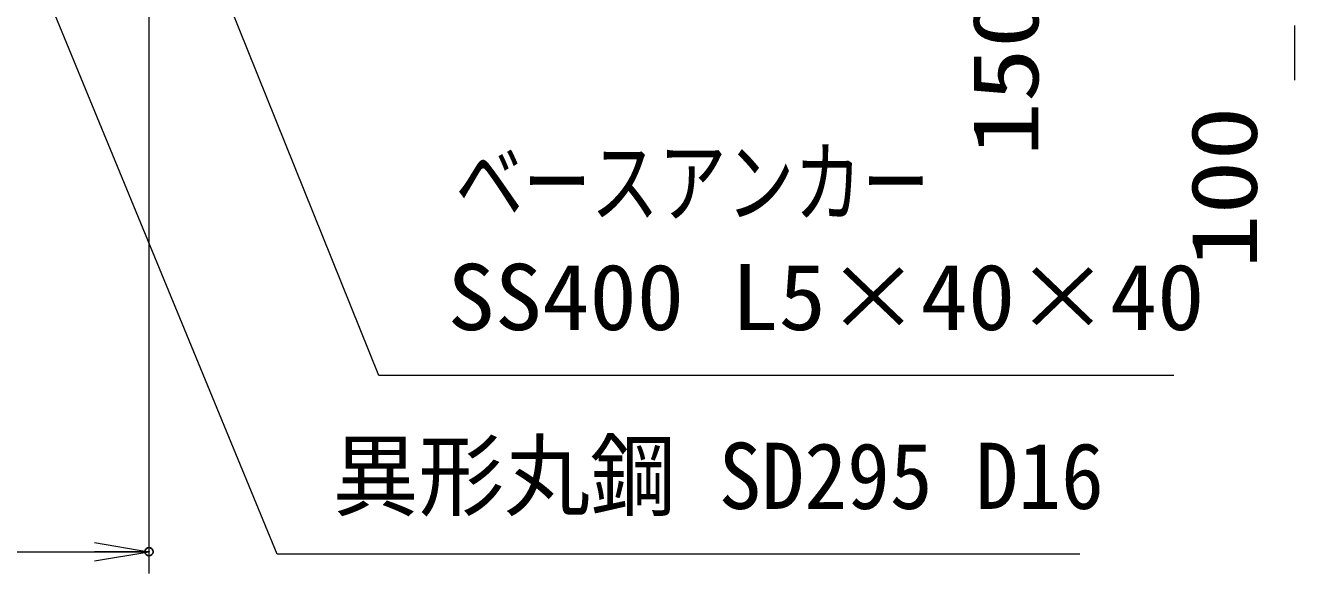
# Model space of a CAD drawing. Units: millimetres at full size. Extents: x -11880 to 11880, y -8400 to 8400.
# Drawn here: x 4164 to 6488, y -3133 to -2129 of the extents above; entities that cross this region are included whole.
import ezdxf
from ezdxf.enums import TextEntityAlignment as Align

# ---------------------------------------------------------------- set-up
doc = ezdxf.new("R2010")
doc.units = ezdxf.units.MM
doc.header["$LTSCALE"] = 30
doc.header["$PDMODE"] = 32
doc.header["$PDSIZE"] = 15
doc.layers.add('0-2_0', color=7, linetype='Continuous', lineweight=18)
doc.layers.add('0-3_寸法線', color=4, linetype='Continuous', lineweight=18)
doc.layers.add('0-4_Defpoints', color=7, linetype='Continuous')
doc.styles.add('ＭＳ ゴシック', font='')
doc.styles.get('ＭＳ ゴシック').set_extended_font_data('MS Gothic')

# ---------------------------------------------------------------- blocks, each defined once
blk = doc.blocks.new('S220')
at = {"layer": '0-3_寸法線'}
for points in [[(11260742.3, 86187883.6), (11217086.3, 86187883.6), (11197605.9, 86236229.1), (11196484.6, 86239011.7)], [(11198069.6, 86236416), (11196484.6, 86239011.7), (11197142.1, 86236042.2)]]:
    blk.add_lwpolyline(points, dxfattribs=at)
at = {"layer": '0-3_寸法線', "color": 254, "style": 'ＭＳ ゴシック'}
for s, width, p in [('ベースアンカー', 0.75, (11221286.3, 86195584.2)), ('SS400 L5×40×40', 1.05, (11220854.3, 86189284.2))]:
    blk.add_text(s, height=3637, dxfattribs=dict(at, width=width)).set_placement(p, align=Align.BOTTOM_LEFT)
blk = doc.blocks.new('S221')
at = {"layer": '0-3_寸法線'}
for points in [[(11255581.3, 86178064.3), (11211493.3, 86178064.3), (11196384.8, 86214744.6), (11195242.2, 86217518.5)], [(11196847.1, 86214935), (11195242.2, 86217518.5), (11195922.5, 86214554.2)]]:
    blk.add_lwpolyline(points, dxfattribs=at)
at = {"layer": '0-3_寸法線', "color": 254, "style": 'ＭＳ ゴシック', "width": 0.95}
blk.add_text('異形丸鋼 SD295 D16', height=3637, dxfattribs=at).set_placement((11214541.3, 86179464.9), align=Align.BOTTOM_LEFT)
blk = doc.blocks.new('_Open')
at = {"layer": '0-2_0', "color": 4}
blk.add_line((-30, 5), (0, 0), dxfattribs=at)
blk.add_lwpolyline([(-30, -5), (0, 0), (-30, 0)], dxfattribs=at)

msp = doc.modelspace()

# ---------------------------------------------------------------- linework, layer by layer
at = {"layer": '0-3_寸法線'}
for p, q in [((4390.54, -1969.31), (4390.54, -3132.63)), ((6487.76, -2129.31), (6487.76, -2229.31)), ((3390.54, -3092.63), (4390.54, -3092.63))]:
    msp.add_line(p, q, dxfattribs=at)
at = {"layer": '0-4_Defpoints'}
msp.add_point((4390.54, -3092.63), dxfattribs=at)

# ---------------------------------------------------------------- block references
at = {"layer": '0-3_寸法線'}
for name, p, xscale, yscale in [('S220', (-369091.3, -2875699.17), 0.03333333, 0.03333333), ('S221', (-369091.3, -2875699.17), 0.03333333, 0.03333333), ('_Open', (4390.54, -3092.63), 3.333333, 3.333333)]:
    msp.add_blockref(name, p, dxfattribs=dict(at, xscale=xscale, yscale=yscale))

# ---------------------------------------------------------------- texts
at = {"layer": '0-3_寸法線', "color": 254, "style": 'ＭＳ ゴシック', "width": 1.2}
for s, p in [('150', (6055.08, -2368.8)), ('100', (6455.08, -2574.51))]:
    msp.add_text(s, height=121.2, rotation=90, dxfattribs=at).set_placement(p, align=Align.BOTTOM_LEFT)

doc.saveas('drawing.dxf')
